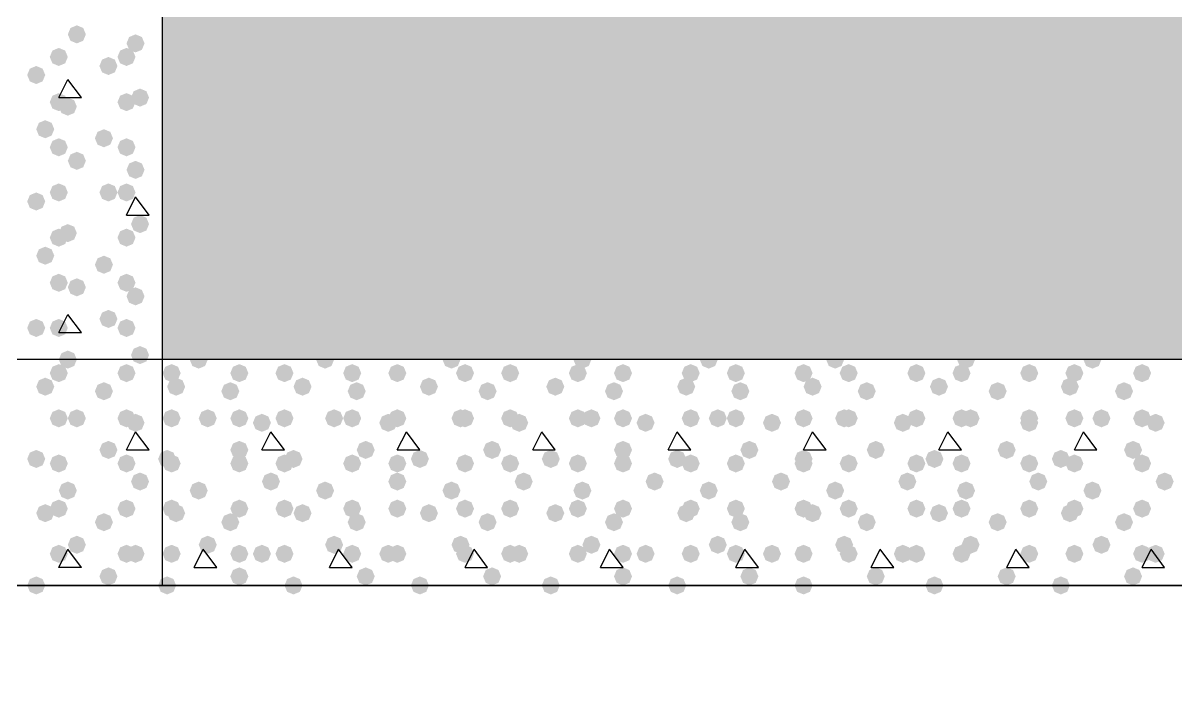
# Model space of a CAD drawing. Header units: millimetres. Extents: x 0 to 420, y 0 to 297.
# Drawn here: x 216.79 to 227.61, y 182.44 to 188.7 of the extents above; entities that cross this region are included whole.
import ezdxf

# ---------------------------------------------------------------- set-up
doc = ezdxf.new("R2010")
doc.units = ezdxf.units.MM
doc.layers.get('0').update_dxf_attribs({"linetype": 'CONTINUOUS'})

msp = doc.modelspace()

# ---------------------------------------------------------------- hatches: boundary and pattern name
at = {"true_color": 0x000008}
h = msp.add_hatch(color=0, dxfattribs=at)
h.paths.add_polyline_path([(379.518333, 204.639333), (218.101333, 204.639333), (379.518333, 185.547)], flags=0)
h.paths.add_polyline_path([(218.101333, 204.639333), (379.518333, 185.547), (218.101333, 185.547)], flags=0)
for points in [[(217.381667, 188.595), (217.356796, 188.535204), (217.297, 188.510333), (217.237204, 188.535204), (217.212333, 188.595), (217.237204, 188.654796), (217.297, 188.679667), (217.356796, 188.654796)], [(217.932, 188.510333), (217.907129, 188.450537), (217.847333, 188.425667), (217.787537, 188.450537), (217.762667, 188.510333), (217.787537, 188.570129), (217.847333, 188.595), (217.907129, 188.570129)], [(217.212333, 188.383333), (217.187462, 188.323537), (217.127667, 188.298667), (217.067871, 188.323537), (217.043, 188.383333), (217.067871, 188.443129), (217.127667, 188.468), (217.187462, 188.443129)], [(217.847333, 188.383333), (217.822462, 188.323537), (217.762667, 188.298667), (217.702871, 188.323537), (217.678, 188.383333), (217.702871, 188.443129), (217.762667, 188.468), (217.822462, 188.443129)], [(217.678, 188.298667), (217.653129, 188.238871), (217.593333, 188.214), (217.533537, 188.238871), (217.508667, 188.298667), (217.533537, 188.358462), (217.593333, 188.383333), (217.653129, 188.358463)], [(217.000667, 188.214), (216.975796, 188.154204), (216.916, 188.129333), (216.856204, 188.154204), (216.831333, 188.214), (216.856204, 188.273796), (216.916, 188.298667), (216.975796, 188.273796)], [(217.212333, 187.96), (217.187462, 187.900204), (217.127667, 187.875333), (217.067871, 187.900204), (217.043, 187.96), (217.067871, 188.019796), (217.127667, 188.044667), (217.187462, 188.019796)], [(217.847333, 187.96), (217.822462, 187.900204), (217.762667, 187.875333), (217.702871, 187.900204), (217.678, 187.96), (217.702871, 188.019796), (217.762667, 188.044667), (217.822462, 188.019796)], [(217.974333, 188.002333), (217.949462, 187.942537), (217.889667, 187.917667), (217.829871, 187.942537), (217.805, 188.002333), (217.829871, 188.062129), (217.889667, 188.087), (217.949462, 188.062129)], [(217.297, 187.917667), (217.272129, 187.857871), (217.212333, 187.833), (217.152537, 187.857871), (217.127667, 187.917667), (217.152537, 187.977462), (217.212333, 188.002333), (217.272129, 187.977463)], [(217.085333, 187.706), (217.060462, 187.646204), (217.000667, 187.621333), (216.940871, 187.646204), (216.916, 187.706), (216.940871, 187.765796), (217.000667, 187.790667), (217.060462, 187.765796)], [(217.212333, 187.536667), (217.187462, 187.476871), (217.127667, 187.452), (217.067871, 187.476871), (217.043, 187.536667), (217.067871, 187.596462), (217.127667, 187.621333), (217.187462, 187.596463)], [(217.635667, 187.621333), (217.610796, 187.561537), (217.551, 187.536667), (217.491204, 187.561537), (217.466333, 187.621333), (217.491204, 187.681129), (217.551, 187.706), (217.610796, 187.681129)], [(217.847333, 187.536667), (217.822462, 187.476871), (217.762667, 187.452), (217.702871, 187.476871), (217.678, 187.536667), (217.702871, 187.596462), (217.762667, 187.621333), (217.822462, 187.596463)], [(217.381667, 187.409667), (217.356796, 187.349871), (217.297, 187.325), (217.237204, 187.349871), (217.212333, 187.409667), (217.237204, 187.469462), (217.297, 187.494333), (217.356796, 187.469463)], [(217.932, 187.325), (217.907129, 187.265204), (217.847333, 187.240333), (217.787537, 187.265204), (217.762667, 187.325), (217.787537, 187.384796), (217.847333, 187.409667), (217.907129, 187.384796)], [(217.212333, 187.113333), (217.187462, 187.053537), (217.127667, 187.028667), (217.067871, 187.053537), (217.043, 187.113333), (217.067871, 187.173129), (217.127667, 187.198), (217.187462, 187.173129)], [(217.678, 187.113333), (217.653129, 187.053537), (217.593333, 187.028667), (217.533537, 187.053537), (217.508667, 187.113333), (217.533537, 187.173129), (217.593333, 187.198), (217.653129, 187.173129)], [(217.847333, 187.113333), (217.822462, 187.053537), (217.762667, 187.028667), (217.702871, 187.053537), (217.678, 187.113333), (217.702871, 187.173129), (217.762667, 187.198), (217.822462, 187.173129)], [(217.000667, 187.028667), (216.975796, 186.968871), (216.916, 186.944), (216.856204, 186.968871), (216.831333, 187.028667), (216.856204, 187.088462), (216.916, 187.113333), (216.975796, 187.088463)], [(217.974333, 186.817), (217.949462, 186.757204), (217.889667, 186.732333), (217.829871, 186.757204), (217.805, 186.817), (217.829871, 186.876796), (217.889667, 186.901667), (217.949462, 186.876796)], [(217.212333, 186.69), (217.187462, 186.630204), (217.127667, 186.605333), (217.067871, 186.630204), (217.043, 186.69), (217.067871, 186.749796), (217.127667, 186.774667), (217.187462, 186.749796)], [(217.297, 186.732333), (217.272129, 186.672537), (217.212333, 186.647667), (217.152537, 186.672537), (217.127667, 186.732333), (217.152537, 186.792129), (217.212333, 186.817), (217.272129, 186.792129)], [(217.847333, 186.69), (217.822462, 186.630204), (217.762667, 186.605333), (217.702871, 186.630204), (217.678, 186.69), (217.702871, 186.749796), (217.762667, 186.774667), (217.822462, 186.749796)], [(217.085333, 186.520667), (217.060462, 186.460871), (217.000667, 186.436), (216.940871, 186.460871), (216.916, 186.520667), (216.940871, 186.580462), (217.000667, 186.605333), (217.060462, 186.580463)], [(217.635667, 186.436), (217.610796, 186.376204), (217.551, 186.351333), (217.491204, 186.376204), (217.466333, 186.436), (217.491204, 186.495796), (217.551, 186.520667), (217.610796, 186.495796)], [(217.212333, 186.266667), (217.187462, 186.206871), (217.127667, 186.182), (217.067871, 186.206871), (217.043, 186.266667), (217.067871, 186.326462), (217.127667, 186.351333), (217.187462, 186.326463)], [(217.381667, 186.224333), (217.356796, 186.164537), (217.297, 186.139667), (217.237204, 186.164537), (217.212333, 186.224333), (217.237204, 186.284129), (217.297, 186.309), (217.356796, 186.284129)], [(217.847333, 186.266667), (217.822462, 186.206871), (217.762667, 186.182), (217.702871, 186.206871), (217.678, 186.266667), (217.702871, 186.326462), (217.762667, 186.351333), (217.822462, 186.326463)], [(217.932, 186.139667), (217.907129, 186.079871), (217.847333, 186.055), (217.787537, 186.079871), (217.762667, 186.139667), (217.787537, 186.199462), (217.847333, 186.224333), (217.907129, 186.199463)], [(217.678, 185.928), (217.653129, 185.868204), (217.593333, 185.843333), (217.533537, 185.868204), (217.508667, 185.928), (217.533537, 185.987796), (217.593333, 186.012667), (217.653129, 185.987796)], [(217.000667, 185.843333), (216.975796, 185.783537), (216.916, 185.758667), (216.856204, 185.783537), (216.831333, 185.843333), (216.856204, 185.903129), (216.916, 185.928), (216.975796, 185.903129)], [(217.212333, 185.843333), (217.187462, 185.783537), (217.127667, 185.758667), (217.067871, 185.783537), (217.043, 185.843333), (217.067871, 185.903129), (217.127667, 185.928), (217.187462, 185.903129)], [(217.847333, 185.843333), (217.822462, 185.783537), (217.762667, 185.758667), (217.702871, 185.783537), (217.678, 185.843333), (217.702871, 185.903129), (217.762667, 185.928), (217.822462, 185.903129)], [(217.974333, 185.589333), (217.949462, 185.529538), (217.889667, 185.504667), (217.829871, 185.529538), (217.805, 185.589333), (217.829871, 185.649129), (217.889667, 185.674), (217.949462, 185.649129)], [(218.524667, 185.547), (218.499796, 185.487204), (218.44, 185.462333), (218.380204, 185.487204), (218.355333, 185.547), (218.380204, 185.606796), (218.44, 185.631667), (218.499796, 185.606796)], [(219.71, 185.547), (219.685129, 185.487204), (219.625333, 185.462333), (219.565538, 185.487204), (219.540667, 185.547), (219.565537, 185.606796), (219.625333, 185.631667), (219.685129, 185.606796)], [(220.895333, 185.547), (220.870462, 185.487204), (220.810667, 185.462333), (220.750871, 185.487204), (220.726, 185.547), (220.750871, 185.606796), (220.810667, 185.631667), (220.870462, 185.606796)], [(222.123, 185.547), (222.098129, 185.487204), (222.038333, 185.462333), (221.978538, 185.487204), (221.953667, 185.547), (221.978537, 185.606796), (222.038333, 185.631667), (222.098129, 185.606796)], [(223.308333, 185.547), (223.283462, 185.487204), (223.223667, 185.462333), (223.163871, 185.487204), (223.139, 185.547), (223.163871, 185.606796), (223.223667, 185.631667), (223.283462, 185.606796)], [(224.493667, 185.547), (224.468796, 185.487204), (224.409, 185.462333), (224.349204, 185.487204), (224.324333, 185.547), (224.349204, 185.606796), (224.409, 185.631667), (224.468796, 185.606796)], [(225.721333, 185.547), (225.696463, 185.487204), (225.636667, 185.462333), (225.576871, 185.487204), (225.552, 185.547), (225.576871, 185.606796), (225.636667, 185.631667), (225.696462, 185.606796)], [(226.906667, 185.547), (226.881796, 185.487204), (226.822, 185.462333), (226.762204, 185.487204), (226.737333, 185.547), (226.762204, 185.606796), (226.822, 185.631667), (226.881796, 185.606796)], [(218.270667, 185.42), (218.245796, 185.360204), (218.186, 185.335333), (218.126204, 185.360204), (218.101333, 185.42), (218.126204, 185.479796), (218.186, 185.504667), (218.245796, 185.479796)], [(218.905667, 185.42), (218.880796, 185.360204), (218.821, 185.335333), (218.761204, 185.360204), (218.736333, 185.42), (218.761204, 185.479796), (218.821, 185.504667), (218.880796, 185.479796)], [(219.329, 185.42), (219.304129, 185.360204), (219.244333, 185.335333), (219.184538, 185.360204), (219.159667, 185.42), (219.184537, 185.479796), (219.244333, 185.504667), (219.304129, 185.479796)], [(219.964, 185.42), (219.939129, 185.360204), (219.879333, 185.335333), (219.819538, 185.360204), (219.794667, 185.42), (219.819537, 185.479796), (219.879333, 185.504667), (219.939129, 185.479796)], [(220.387333, 185.42), (220.362462, 185.360204), (220.302667, 185.335333), (220.242871, 185.360204), (220.218, 185.42), (220.242871, 185.479796), (220.302667, 185.504667), (220.362462, 185.479796)], [(221.022333, 185.42), (220.997462, 185.360204), (220.937667, 185.335333), (220.877871, 185.360204), (220.853, 185.42), (220.877871, 185.479796), (220.937667, 185.504667), (220.997462, 185.479796)], [(221.445667, 185.42), (221.420796, 185.360204), (221.361, 185.335333), (221.301204, 185.360204), (221.276333, 185.42), (221.301204, 185.479796), (221.361, 185.504667), (221.420796, 185.479796)], [(222.080667, 185.42), (222.055796, 185.360204), (221.996, 185.335333), (221.936204, 185.360204), (221.911333, 185.42), (221.936204, 185.479796), (221.996, 185.504667), (222.055796, 185.479796)], [(222.504, 185.42), (222.479129, 185.360204), (222.419333, 185.335333), (222.359537, 185.360204), (222.334667, 185.42), (222.359537, 185.479796), (222.419333, 185.504667), (222.479129, 185.479796)], [(223.139, 185.42), (223.114129, 185.360204), (223.054333, 185.335333), (222.994538, 185.360204), (222.969667, 185.42), (222.994537, 185.479796), (223.054333, 185.504667), (223.114129, 185.479796)], [(223.562333, 185.42), (223.537463, 185.360204), (223.477667, 185.335333), (223.417871, 185.360204), (223.393, 185.42), (223.417871, 185.479796), (223.477667, 185.504667), (223.537462, 185.479796)], [(224.197333, 185.42), (224.172462, 185.360204), (224.112667, 185.335333), (224.052871, 185.360204), (224.028, 185.42), (224.052871, 185.479796), (224.112667, 185.504667), (224.172462, 185.479796)], [(224.620667, 185.42), (224.595796, 185.360204), (224.536, 185.335333), (224.476204, 185.360204), (224.451333, 185.42), (224.476204, 185.479796), (224.536, 185.504667), (224.595796, 185.479796)], [(225.255667, 185.42), (225.230796, 185.360204), (225.171, 185.335333), (225.111204, 185.360204), (225.086333, 185.42), (225.111204, 185.479796), (225.171, 185.504667), (225.230796, 185.479796)], [(225.679, 185.42), (225.654129, 185.360204), (225.594333, 185.335333), (225.534538, 185.360204), (225.509667, 185.42), (225.534537, 185.479796), (225.594333, 185.504667), (225.654129, 185.479796)], [(226.314, 185.42), (226.289129, 185.360204), (226.229333, 185.335333), (226.169537, 185.360204), (226.144667, 185.42), (226.169537, 185.479796), (226.229333, 185.504667), (226.289129, 185.479796)], [(226.737333, 185.42), (226.712462, 185.360204), (226.652667, 185.335333), (226.592871, 185.360204), (226.568, 185.42), (226.592871, 185.479796), (226.652667, 185.504667), (226.712462, 185.479796)], [(227.372333, 185.42), (227.347462, 185.360204), (227.287667, 185.335333), (227.227871, 185.360204), (227.203, 185.42), (227.227871, 185.479796), (227.287667, 185.504667), (227.347462, 185.479796)], [(218.313, 185.293), (218.288129, 185.233204), (218.228333, 185.208333), (218.168538, 185.233204), (218.143667, 185.293), (218.168537, 185.352796), (218.228333, 185.377667), (218.288129, 185.352796)], [(218.821, 185.250667), (218.796129, 185.190871), (218.736333, 185.166), (218.676538, 185.190871), (218.651667, 185.250667), (218.676537, 185.310462), (218.736333, 185.335333), (218.796129, 185.310463)], [(219.498333, 185.293), (219.473462, 185.233204), (219.413667, 185.208333), (219.353871, 185.233204), (219.329, 185.293), (219.353871, 185.352796), (219.413667, 185.377667), (219.473462, 185.352796)], [(220.006333, 185.250667), (219.981462, 185.190871), (219.921667, 185.166), (219.861871, 185.190871), (219.837, 185.250667), (219.861871, 185.310462), (219.921667, 185.335333), (219.981462, 185.310463)], [(220.683667, 185.293), (220.658796, 185.233204), (220.599, 185.208333), (220.539204, 185.233204), (220.514333, 185.293), (220.539204, 185.352796), (220.599, 185.377667), (220.658796, 185.352796)], [(221.234, 185.250667), (221.209129, 185.190871), (221.149333, 185.166), (221.089538, 185.190871), (221.064667, 185.250667), (221.089537, 185.310462), (221.149333, 185.335333), (221.209129, 185.310463)], [(221.869, 185.293), (221.844129, 185.233204), (221.784333, 185.208333), (221.724538, 185.233204), (221.699667, 185.293), (221.724537, 185.352796), (221.784333, 185.377667), (221.844129, 185.352796)], [(222.419333, 185.250667), (222.394463, 185.190871), (222.334667, 185.166), (222.274871, 185.190871), (222.25, 185.250667), (222.274871, 185.310462), (222.334667, 185.335333), (222.394462, 185.310463)], [(223.096667, 185.293), (223.071796, 185.233204), (223.012, 185.208333), (222.952204, 185.233204), (222.927333, 185.293), (222.952204, 185.352796), (223.012, 185.377667), (223.071796, 185.352796)], [(223.604667, 185.250667), (223.579796, 185.190871), (223.52, 185.166), (223.460204, 185.190871), (223.435333, 185.250667), (223.460204, 185.310462), (223.52, 185.335333), (223.579796, 185.310463)], [(224.282, 185.293), (224.257129, 185.233204), (224.197333, 185.208333), (224.137538, 185.233204), (224.112667, 185.293), (224.137537, 185.352796), (224.197333, 185.377667), (224.257129, 185.352796)], [(224.79, 185.250667), (224.765129, 185.190871), (224.705333, 185.166), (224.645538, 185.190871), (224.620667, 185.250667), (224.645537, 185.310462), (224.705333, 185.335333), (224.765129, 185.310463)], [(225.467333, 185.293), (225.442462, 185.233204), (225.382667, 185.208333), (225.322871, 185.233204), (225.298, 185.293), (225.322871, 185.352796), (225.382667, 185.377667), (225.442462, 185.352796)], [(226.017667, 185.250667), (225.992796, 185.190871), (225.933, 185.166), (225.873204, 185.190871), (225.848333, 185.250667), (225.873204, 185.310462), (225.933, 185.335333), (225.992796, 185.310463)], [(226.695, 185.293), (226.670129, 185.233204), (226.610333, 185.208333), (226.550538, 185.233204), (226.525667, 185.293), (226.550537, 185.352796), (226.610333, 185.377667), (226.670129, 185.352796)], [(227.203, 185.250667), (227.178129, 185.190871), (227.118333, 185.166), (227.058538, 185.190871), (227.033667, 185.250667), (227.058537, 185.310462), (227.118333, 185.335333), (227.178129, 185.310463)], [(218.270667, 184.996667), (218.245796, 184.936871), (218.186, 184.912), (218.126204, 184.936871), (218.101333, 184.996667), (218.126204, 185.056462), (218.186, 185.081333), (218.245796, 185.056463)], [(218.609333, 184.996667), (218.584463, 184.936871), (218.524667, 184.912), (218.464871, 184.936871), (218.44, 184.996667), (218.464871, 185.056462), (218.524667, 185.081333), (218.584462, 185.056463)], [(218.905667, 184.996667), (218.880796, 184.936871), (218.821, 184.912), (218.761204, 184.936871), (218.736333, 184.996667), (218.761204, 185.056462), (218.821, 185.081333), (218.880796, 185.056463)], [(219.117333, 184.954333), (219.092462, 184.894537), (219.032667, 184.869667), (218.972871, 184.894537), (218.948, 184.954333), (218.972871, 185.014129), (219.032667, 185.039), (219.092462, 185.014129)], [(219.329, 184.996667), (219.304129, 184.936871), (219.244333, 184.912), (219.184538, 184.936871), (219.159667, 184.996667), (219.184537, 185.056462), (219.244333, 185.081333), (219.304129, 185.056463)], [(219.794667, 184.996667), (219.769796, 184.936871), (219.71, 184.912), (219.650204, 184.936871), (219.625333, 184.996667), (219.650204, 185.056462), (219.71, 185.081333), (219.769796, 185.056463)], [(219.964, 184.996667), (219.939129, 184.936871), (219.879333, 184.912), (219.819538, 184.936871), (219.794667, 184.996667), (219.819537, 185.056462), (219.879333, 185.081333), (219.939129, 185.056463)], [(220.302667, 184.954333), (220.277796, 184.894537), (220.218, 184.869667), (220.158204, 184.894537), (220.133333, 184.954333), (220.158204, 185.014129), (220.218, 185.039), (220.277796, 185.014129)], [(220.387333, 184.996667), (220.362462, 184.936871), (220.302667, 184.912), (220.242871, 184.936871), (220.218, 184.996667), (220.242871, 185.056462), (220.302667, 185.081333), (220.362462, 185.056463)], [(220.98, 184.996667), (220.955129, 184.936871), (220.895333, 184.912), (220.835538, 184.936871), (220.810667, 184.996667), (220.835537, 185.056462), (220.895333, 185.081333), (220.955129, 185.056463)], [(221.022333, 184.996667), (220.997462, 184.936871), (220.937667, 184.912), (220.877871, 184.936871), (220.853, 184.996667), (220.877871, 185.056462), (220.937667, 185.081333), (220.997462, 185.056463)], [(221.445667, 184.996667), (221.420796, 184.936871), (221.361, 184.912), (221.301204, 184.936871), (221.276333, 184.996667), (221.301204, 185.056462), (221.361, 185.081333), (221.420796, 185.056463)], [(221.530333, 184.954333), (221.505462, 184.894537), (221.445667, 184.869667), (221.385871, 184.894537), (221.361, 184.954333), (221.385871, 185.014129), (221.445667, 185.039), (221.505462, 185.014129)], [(222.080667, 184.996667), (222.055796, 184.936871), (221.996, 184.912), (221.936204, 184.936871), (221.911333, 184.996667), (221.936204, 185.056462), (221.996, 185.081333), (222.055796, 185.056463)], [(222.207667, 184.996667), (222.182796, 184.936871), (222.123, 184.912), (222.063204, 184.936871), (222.038333, 184.996667), (222.063204, 185.056462), (222.123, 185.081333), (222.182796, 185.056463)], [(222.504, 184.996667), (222.479129, 184.936871), (222.419333, 184.912), (222.359537, 184.936871), (222.334667, 184.996667), (222.359537, 185.056462), (222.419333, 185.081333), (222.479129, 185.056463)], [(222.715667, 184.954333), (222.690796, 184.894537), (222.631, 184.869667), (222.571204, 184.894537), (222.546333, 184.954333), (222.571204, 185.014129), (222.631, 185.039), (222.690796, 185.014129)], [(223.139, 184.996667), (223.114129, 184.936871), (223.054333, 184.912), (222.994538, 184.936871), (222.969667, 184.996667), (222.994537, 185.056462), (223.054333, 185.081333), (223.114129, 185.056463)], [(223.393, 184.996667), (223.368129, 184.936871), (223.308333, 184.912), (223.248538, 184.936871), (223.223667, 184.996667), (223.248537, 185.056462), (223.308333, 185.081333), (223.368129, 185.056463)], [(223.562333, 184.996667), (223.537463, 184.936871), (223.477667, 184.912), (223.417871, 184.936871), (223.393, 184.996667), (223.417871, 185.056462), (223.477667, 185.081333), (223.537462, 185.056463)], [(223.901, 184.954333), (223.876129, 184.894537), (223.816333, 184.869667), (223.756538, 184.894537), (223.731667, 184.954333), (223.756537, 185.014129), (223.816333, 185.039), (223.876129, 185.014129)], [(224.197333, 184.996667), (224.172462, 184.936871), (224.112667, 184.912), (224.052871, 184.936871), (224.028, 184.996667), (224.052871, 185.056462), (224.112667, 185.081333), (224.172462, 185.056463)], [(224.578333, 184.996667), (224.553462, 184.936871), (224.493667, 184.912), (224.433871, 184.936871), (224.409, 184.996667), (224.433871, 185.056462), (224.493667, 185.081333), (224.553462, 185.056463)], [(224.620667, 184.996667), (224.595796, 184.936871), (224.536, 184.912), (224.476204, 184.936871), (224.451333, 184.996667), (224.476204, 185.056462), (224.536, 185.081333), (224.595796, 185.056463)], [(225.128667, 184.954333), (225.103796, 184.894537), (225.044, 184.869667), (224.984204, 184.894537), (224.959333, 184.954333), (224.984204, 185.014129), (225.044, 185.039), (225.103796, 185.014129)], [(225.255667, 184.996667), (225.230796, 184.936871), (225.171, 184.912), (225.111204, 184.936871), (225.086333, 184.996667), (225.111204, 185.056462), (225.171, 185.081333), (225.230796, 185.056463)], [(225.679, 184.996667), (225.654129, 184.936871), (225.594333, 184.912), (225.534538, 184.936871), (225.509667, 184.996667), (225.534537, 185.056462), (225.594333, 185.081333), (225.654129, 185.056463)], [(225.763667, 184.996667), (225.738796, 184.936871), (225.679, 184.912), (225.619204, 184.936871), (225.594333, 184.996667), (225.619204, 185.056462), (225.679, 185.081333), (225.738796, 185.056463)], [(226.314, 184.996667), (226.289129, 184.936871), (226.229333, 184.912), (226.169537, 184.936871), (226.144667, 184.996667), (226.169537, 185.056462), (226.229333, 185.081333), (226.289129, 185.056463)], [(226.314, 184.954333), (226.289129, 184.894537), (226.229333, 184.869667), (226.169537, 184.894537), (226.144667, 184.954333), (226.169537, 185.014129), (226.229333, 185.039), (226.289129, 185.014129)], [(226.737333, 184.996667), (226.712462, 184.936871), (226.652667, 184.912), (226.592871, 184.936871), (226.568, 184.996667), (226.592871, 185.056462), (226.652667, 185.081333), (226.712462, 185.056463)], [(226.991333, 184.996667), (226.966462, 184.936871), (226.906667, 184.912), (226.846871, 184.936871), (226.822, 184.996667), (226.846871, 185.056462), (226.906667, 185.081333), (226.966462, 185.056463)], [(227.372333, 184.996667), (227.347462, 184.936871), (227.287667, 184.912), (227.227871, 184.936871), (227.203, 184.996667), (227.227871, 185.056462), (227.287667, 185.081333), (227.347462, 185.056463)], [(227.499333, 184.954333), (227.474463, 184.894537), (227.414667, 184.869667), (227.354871, 184.894537), (227.33, 184.954333), (227.354871, 185.014129), (227.414667, 185.039), (227.474462, 185.014129)], [(218.228333, 184.615667), (218.203463, 184.555871), (218.143667, 184.531), (218.083871, 184.555871), (218.059, 184.615667), (218.083871, 184.675462), (218.143667, 184.700333), (218.203462, 184.675463)], [(218.905667, 184.700333), (218.880796, 184.640537), (218.821, 184.615667), (218.761204, 184.640537), (218.736333, 184.700333), (218.761204, 184.760129), (218.821, 184.785), (218.880796, 184.760129)], [(219.413667, 184.615667), (219.388796, 184.555871), (219.329, 184.531), (219.269204, 184.555871), (219.244333, 184.615667), (219.269204, 184.675462), (219.329, 184.700333), (219.388796, 184.675463)], [(220.091, 184.700333), (220.066129, 184.640537), (220.006333, 184.615667), (219.946538, 184.640537), (219.921667, 184.700333), (219.946537, 184.760129), (220.006333, 184.785), (220.066129, 184.760129)], [(220.599, 184.615667), (220.574129, 184.555871), (220.514333, 184.531), (220.454538, 184.555871), (220.429667, 184.615667), (220.454537, 184.675462), (220.514333, 184.700333), (220.574129, 184.675463)], [(221.276333, 184.700333), (221.251462, 184.640537), (221.191667, 184.615667), (221.131871, 184.640537), (221.107, 184.700333), (221.131871, 184.760129), (221.191667, 184.785), (221.251462, 184.760129)], [(221.826667, 184.615667), (221.801796, 184.555871), (221.742, 184.531), (221.682204, 184.555871), (221.657333, 184.615667), (221.682204, 184.675462), (221.742, 184.700333), (221.801796, 184.675463)], [(222.504, 184.700333), (222.479129, 184.640537), (222.419333, 184.615667), (222.359537, 184.640537), (222.334667, 184.700333), (222.359537, 184.760129), (222.419333, 184.785), (222.479129, 184.760129)], [(223.012, 184.615667), (222.987129, 184.555871), (222.927333, 184.531), (222.867538, 184.555871), (222.842667, 184.615667), (222.867537, 184.675462), (222.927333, 184.700333), (222.987129, 184.675463)], [(223.689333, 184.700333), (223.664463, 184.640537), (223.604667, 184.615667), (223.544871, 184.640537), (223.52, 184.700333), (223.544871, 184.760129), (223.604667, 184.785), (223.664462, 184.760129)], [(224.197333, 184.615667), (224.172462, 184.555871), (224.112667, 184.531), (224.052871, 184.555871), (224.028, 184.615667), (224.052871, 184.675462), (224.112667, 184.700333), (224.172462, 184.675463)], [(224.874667, 184.700333), (224.849796, 184.640537), (224.79, 184.615667), (224.730204, 184.640537), (224.705333, 184.700333), (224.730204, 184.760129), (224.79, 184.785), (224.849796, 184.760129)], [(225.425, 184.615667), (225.400129, 184.555871), (225.340333, 184.531), (225.280538, 184.555871), (225.255667, 184.615667), (225.280537, 184.675462), (225.340333, 184.700333), (225.400129, 184.675463)], [(226.102333, 184.700333), (226.077462, 184.640537), (226.017667, 184.615667), (225.957871, 184.640537), (225.933, 184.700333), (225.957871, 184.760129), (226.017667, 184.785), (226.077462, 184.760129)], [(226.610333, 184.615667), (226.585462, 184.555871), (226.525667, 184.531), (226.465871, 184.555871), (226.441, 184.615667), (226.465871, 184.675462), (226.525667, 184.700333), (226.585462, 184.675463)], [(227.287667, 184.700333), (227.262796, 184.640537), (227.203, 184.615667), (227.143204, 184.640537), (227.118333, 184.700333), (227.143204, 184.760129), (227.203, 184.785), (227.262796, 184.760129)], [(218.270667, 184.573333), (218.245796, 184.513537), (218.186, 184.488667), (218.126204, 184.513537), (218.101333, 184.573333), (218.126204, 184.633129), (218.186, 184.658), (218.245796, 184.633129)], [(218.905667, 184.573333), (218.880796, 184.513537), (218.821, 184.488667), (218.761204, 184.513537), (218.736333, 184.573333), (218.761204, 184.633129), (218.821, 184.658), (218.880796, 184.633129)], [(219.329, 184.573333), (219.304129, 184.513537), (219.244333, 184.488667), (219.184538, 184.513537), (219.159667, 184.573333), (219.184537, 184.633129), (219.244333, 184.658), (219.304129, 184.633129)], [(219.964, 184.573333), (219.939129, 184.513537), (219.879333, 184.488667), (219.819538, 184.513537), (219.794667, 184.573333), (219.819537, 184.633129), (219.879333, 184.658), (219.939129, 184.633129)], [(220.387333, 184.573333), (220.362462, 184.513537), (220.302667, 184.488667), (220.242871, 184.513537), (220.218, 184.573333), (220.242871, 184.633129), (220.302667, 184.658), (220.362462, 184.633129)], [(221.022333, 184.573333), (220.997462, 184.513537), (220.937667, 184.488667), (220.877871, 184.513537), (220.853, 184.573333), (220.877871, 184.633129), (220.937667, 184.658), (220.997462, 184.633129)], [(221.445667, 184.573333), (221.420796, 184.513537), (221.361, 184.488667), (221.301204, 184.513537), (221.276333, 184.573333), (221.301204, 184.633129), (221.361, 184.658), (221.420796, 184.633129)], [(222.080667, 184.573333), (222.055796, 184.513537), (221.996, 184.488667), (221.936204, 184.513537), (221.911333, 184.573333), (221.936204, 184.633129), (221.996, 184.658), (222.055796, 184.633129)], [(222.504, 184.573333), (222.479129, 184.513537), (222.419333, 184.488667), (222.359537, 184.513537), (222.334667, 184.573333), (222.359537, 184.633129), (222.419333, 184.658), (222.479129, 184.633129)], [(223.139, 184.573333), (223.114129, 184.513537), (223.054333, 184.488667), (222.994538, 184.513537), (222.969667, 184.573333), (222.994537, 184.633129), (223.054333, 184.658), (223.114129, 184.633129)], [(223.562333, 184.573333), (223.537463, 184.513537), (223.477667, 184.488667), (223.417871, 184.513537), (223.393, 184.573333), (223.417871, 184.633129), (223.477667, 184.658), (223.537462, 184.633129)], [(224.197333, 184.573333), (224.172462, 184.513537), (224.112667, 184.488667), (224.052871, 184.513537), (224.028, 184.573333), (224.052871, 184.633129), (224.112667, 184.658), (224.172462, 184.633129)], [(224.620667, 184.573333), (224.595796, 184.513537), (224.536, 184.488667), (224.476204, 184.513537), (224.451333, 184.573333), (224.476204, 184.633129), (224.536, 184.658), (224.595796, 184.633129)], [(225.255667, 184.573333), (225.230796, 184.513537), (225.171, 184.488667), (225.111204, 184.513537), (225.086333, 184.573333), (225.111204, 184.633129), (225.171, 184.658), (225.230796, 184.633129)], [(225.679, 184.573333), (225.654129, 184.513537), (225.594333, 184.488667), (225.534538, 184.513537), (225.509667, 184.573333), (225.534537, 184.633129), (225.594333, 184.658), (225.654129, 184.633129)], [(226.314, 184.573333), (226.289129, 184.513537), (226.229333, 184.488667), (226.169537, 184.513537), (226.144667, 184.573333), (226.169537, 184.633129), (226.229333, 184.658), (226.289129, 184.633129)], [(226.737333, 184.573333), (226.712462, 184.513537), (226.652667, 184.488667), (226.592871, 184.513537), (226.568, 184.573333), (226.592871, 184.633129), (226.652667, 184.658), (226.712462, 184.633129)], [(227.372333, 184.573333), (227.347462, 184.513537), (227.287667, 184.488667), (227.227871, 184.513537), (227.203, 184.573333), (227.227871, 184.633129), (227.287667, 184.658), (227.347462, 184.633129)], [(219.202, 184.404), (219.177129, 184.344204), (219.117333, 184.319333), (219.057538, 184.344204), (219.032667, 184.404), (219.057537, 184.463796), (219.117333, 184.488667), (219.177129, 184.463796)], [(220.387333, 184.404), (220.362462, 184.344204), (220.302667, 184.319333), (220.242871, 184.344204), (220.218, 184.404), (220.242871, 184.463796), (220.302667, 184.488667), (220.362462, 184.463796)], [(221.572667, 184.404), (221.547796, 184.344204), (221.488, 184.319333), (221.428204, 184.344204), (221.403333, 184.404), (221.428204, 184.463796), (221.488, 184.488667), (221.547796, 184.463796)], [(222.800333, 184.404), (222.775462, 184.344204), (222.715667, 184.319333), (222.655871, 184.344204), (222.631, 184.404), (222.655871, 184.463796), (222.715667, 184.488667), (222.775462, 184.463796)], [(223.985667, 184.404), (223.960796, 184.344204), (223.901, 184.319333), (223.841204, 184.344204), (223.816333, 184.404), (223.841204, 184.463796), (223.901, 184.488667), (223.960796, 184.463796)], [(225.171, 184.404), (225.146129, 184.344204), (225.086333, 184.319333), (225.026538, 184.344204), (225.001667, 184.404), (225.026537, 184.463796), (225.086333, 184.488667), (225.146129, 184.463796)], [(226.398667, 184.404), (226.373796, 184.344204), (226.314, 184.319333), (226.254204, 184.344204), (226.229333, 184.404), (226.254204, 184.463796), (226.314, 184.488667), (226.373796, 184.463796)], [(227.584, 184.404), (227.559129, 184.344204), (227.499333, 184.319333), (227.439538, 184.344204), (227.414667, 184.404), (227.439537, 184.463796), (227.499333, 184.488667), (227.559129, 184.463796)], [(218.524667, 184.319333), (218.499796, 184.259537), (218.44, 184.234667), (218.380204, 184.259537), (218.355333, 184.319333), (218.380204, 184.379129), (218.44, 184.404), (218.499796, 184.379129)], [(219.71, 184.319333), (219.685129, 184.259537), (219.625333, 184.234667), (219.565538, 184.259537), (219.540667, 184.319333), (219.565537, 184.379129), (219.625333, 184.404), (219.685129, 184.379129)], [(220.895333, 184.319333), (220.870462, 184.259537), (220.810667, 184.234667), (220.750871, 184.259537), (220.726, 184.319333), (220.750871, 184.379129), (220.810667, 184.404), (220.870462, 184.379129)], [(222.123, 184.319333), (222.098129, 184.259537), (222.038333, 184.234667), (221.978538, 184.259537), (221.953667, 184.319333), (221.978537, 184.379129), (222.038333, 184.404), (222.098129, 184.379129)], [(223.308333, 184.319333), (223.283462, 184.259537), (223.223667, 184.234667), (223.163871, 184.259537), (223.139, 184.319333), (223.163871, 184.379129), (223.223667, 184.404), (223.283462, 184.379129)], [(224.493667, 184.319333), (224.468796, 184.259537), (224.409, 184.234667), (224.349204, 184.259537), (224.324333, 184.319333), (224.349204, 184.379129), (224.409, 184.404), (224.468796, 184.379129)], [(225.721333, 184.319333), (225.696463, 184.259537), (225.636667, 184.234667), (225.576871, 184.259537), (225.552, 184.319333), (225.576871, 184.379129), (225.636667, 184.404), (225.696462, 184.379129)], [(226.906667, 184.319333), (226.881796, 184.259537), (226.822, 184.234667), (226.762204, 184.259537), (226.737333, 184.319333), (226.762204, 184.379129), (226.822, 184.404), (226.881796, 184.379129)], [(218.270667, 184.15), (218.245796, 184.090204), (218.186, 184.065333), (218.126204, 184.090204), (218.101333, 184.15), (218.126204, 184.209796), (218.186, 184.234667), (218.245796, 184.209796)], [(218.313, 184.107667), (218.288129, 184.047871), (218.228333, 184.023), (218.168538, 184.047871), (218.143667, 184.107667), (218.168537, 184.167462), (218.228333, 184.192333), (218.288129, 184.167463)], [(218.905667, 184.15), (218.880796, 184.090204), (218.821, 184.065333), (218.761204, 184.090204), (218.736333, 184.15), (218.761204, 184.209796), (218.821, 184.234667), (218.880796, 184.209796)], [(219.329, 184.15), (219.304129, 184.090204), (219.244333, 184.065333), (219.184538, 184.090204), (219.159667, 184.15), (219.184537, 184.209796), (219.244333, 184.234667), (219.304129, 184.209796)], [(219.498333, 184.107667), (219.473462, 184.047871), (219.413667, 184.023), (219.353871, 184.047871), (219.329, 184.107667), (219.353871, 184.167462), (219.413667, 184.192333), (219.473462, 184.167463)], [(219.964, 184.15), (219.939129, 184.090204), (219.879333, 184.065333), (219.819538, 184.090204), (219.794667, 184.15), (219.819537, 184.209796), (219.879333, 184.234667), (219.939129, 184.209796)], [(220.387333, 184.15), (220.362462, 184.090204), (220.302667, 184.065333), (220.242871, 184.090204), (220.218, 184.15), (220.242871, 184.209796), (220.302667, 184.234667), (220.362462, 184.209796)], [(220.683667, 184.107667), (220.658796, 184.047871), (220.599, 184.023), (220.539204, 184.047871), (220.514333, 184.107667), (220.539204, 184.167462), (220.599, 184.192333), (220.658796, 184.167463)], [(221.022333, 184.15), (220.997462, 184.090204), (220.937667, 184.065333), (220.877871, 184.090204), (220.853, 184.15), (220.877871, 184.209796), (220.937667, 184.234667), (220.997462, 184.209796)], [(221.445667, 184.15), (221.420796, 184.090204), (221.361, 184.065333), (221.301204, 184.090204), (221.276333, 184.15), (221.301204, 184.209796), (221.361, 184.234667), (221.420796, 184.209796)], [(221.869, 184.107667), (221.844129, 184.047871), (221.784333, 184.023), (221.724538, 184.047871), (221.699667, 184.107667), (221.724537, 184.167462), (221.784333, 184.192333), (221.844129, 184.167463)], [(222.080667, 184.15), (222.055796, 184.090204), (221.996, 184.065333), (221.936204, 184.090204), (221.911333, 184.15), (221.936204, 184.209796), (221.996, 184.234667), (222.055796, 184.209796)], [(222.504, 184.15), (222.479129, 184.090204), (222.419333, 184.065333), (222.359537, 184.090204), (222.334667, 184.15), (222.359537, 184.209796), (222.419333, 184.234667), (222.479129, 184.209796)], [(223.096667, 184.107667), (223.071796, 184.047871), (223.012, 184.023), (222.952204, 184.047871), (222.927333, 184.107667), (222.952204, 184.167462), (223.012, 184.192333), (223.071796, 184.167463)], [(223.139, 184.15), (223.114129, 184.090204), (223.054333, 184.065333), (222.994538, 184.090204), (222.969667, 184.15), (222.994537, 184.209796), (223.054333, 184.234667), (223.114129, 184.209796)], [(223.562333, 184.15), (223.537463, 184.090204), (223.477667, 184.065333), (223.417871, 184.090204), (223.393, 184.15), (223.417871, 184.209796), (223.477667, 184.234667), (223.537462, 184.209796)], [(224.197333, 184.15), (224.172462, 184.090204), (224.112667, 184.065333), (224.052871, 184.090204), (224.028, 184.15), (224.052871, 184.209796), (224.112667, 184.234667), (224.172462, 184.209796)], [(224.282, 184.107667), (224.257129, 184.047871), (224.197333, 184.023), (224.137538, 184.047871), (224.112667, 184.107667), (224.137537, 184.167462), (224.197333, 184.192333), (224.257129, 184.167463)], [(224.620667, 184.15), (224.595796, 184.090204), (224.536, 184.065333), (224.476204, 184.090204), (224.451333, 184.15), (224.476204, 184.209796), (224.536, 184.234667), (224.595796, 184.209796)], [(225.255667, 184.15), (225.230796, 184.090204), (225.171, 184.065333), (225.111204, 184.090204), (225.086333, 184.15), (225.111204, 184.209796), (225.171, 184.234667), (225.230796, 184.209796)], [(225.467333, 184.107667), (225.442462, 184.047871), (225.382667, 184.023), (225.322871, 184.047871), (225.298, 184.107667), (225.322871, 184.167462), (225.382667, 184.192333), (225.442462, 184.167463)], [(225.679, 184.15), (225.654129, 184.090204), (225.594333, 184.065333), (225.534538, 184.090204), (225.509667, 184.15), (225.534537, 184.209796), (225.594333, 184.234667), (225.654129, 184.209796)], [(226.314, 184.15), (226.289129, 184.090204), (226.229333, 184.065333), (226.169537, 184.090204), (226.144667, 184.15), (226.169537, 184.209796), (226.229333, 184.234667), (226.289129, 184.209796)], [(226.695, 184.107667), (226.670129, 184.047871), (226.610333, 184.023), (226.550538, 184.047871), (226.525667, 184.107667), (226.550537, 184.167462), (226.610333, 184.192333), (226.670129, 184.167463)], [(226.737333, 184.15), (226.712462, 184.090204), (226.652667, 184.065333), (226.592871, 184.090204), (226.568, 184.15), (226.592871, 184.209796), (226.652667, 184.234667), (226.712462, 184.209796)], [(227.372333, 184.15), (227.347462, 184.090204), (227.287667, 184.065333), (227.227871, 184.090204), (227.203, 184.15), (227.227871, 184.209796), (227.287667, 184.234667), (227.347462, 184.209796)], [(218.821, 184.023), (218.796129, 183.963204), (218.736333, 183.938333), (218.676538, 183.963204), (218.651667, 184.023), (218.676537, 184.082796), (218.736333, 184.107667), (218.796129, 184.082796)], [(220.006333, 184.023), (219.981462, 183.963204), (219.921667, 183.938333), (219.861871, 183.963204), (219.837, 184.023), (219.861871, 184.082796), (219.921667, 184.107667), (219.981462, 184.082796)], [(221.234, 184.023), (221.209129, 183.963204), (221.149333, 183.938333), (221.089538, 183.963204), (221.064667, 184.023), (221.089537, 184.082796), (221.149333, 184.107667), (221.209129, 184.082796)], [(222.419333, 184.023), (222.394463, 183.963204), (222.334667, 183.938333), (222.274871, 183.963204), (222.25, 184.023), (222.274871, 184.082796), (222.334667, 184.107667), (222.394462, 184.082796)], [(223.604667, 184.023), (223.579796, 183.963204), (223.52, 183.938333), (223.460204, 183.963204), (223.435333, 184.023), (223.460204, 184.082796), (223.52, 184.107667), (223.579796, 184.082796)], [(224.79, 184.023), (224.765129, 183.963204), (224.705333, 183.938333), (224.645538, 183.963204), (224.620667, 184.023), (224.645537, 184.082796), (224.705333, 184.107667), (224.765129, 184.082796)], [(226.017667, 184.023), (225.992796, 183.963204), (225.933, 183.938333), (225.873204, 183.963204), (225.848333, 184.023), (225.873204, 184.082796), (225.933, 184.107667), (225.992796, 184.082796)], [(227.203, 184.023), (227.178129, 183.963204), (227.118333, 183.938333), (227.058538, 183.963204), (227.033667, 184.023), (227.058537, 184.082796), (227.118333, 184.107667), (227.178129, 184.082796)], [(218.609333, 183.811333), (218.584463, 183.751537), (218.524667, 183.726667), (218.464871, 183.751537), (218.44, 183.811333), (218.464871, 183.871129), (218.524667, 183.896), (218.584462, 183.871129)], [(219.794667, 183.811333), (219.769796, 183.751537), (219.71, 183.726667), (219.650204, 183.751537), (219.625333, 183.811333), (219.650204, 183.871129), (219.71, 183.896), (219.769796, 183.871129)], [(220.98, 183.811333), (220.955129, 183.751537), (220.895333, 183.726667), (220.835538, 183.751537), (220.810667, 183.811333), (220.835537, 183.871129), (220.895333, 183.896), (220.955129, 183.871129)], [(222.207667, 183.811333), (222.182796, 183.751537), (222.123, 183.726667), (222.063204, 183.751537), (222.038333, 183.811333), (222.063204, 183.871129), (222.123, 183.896), (222.182796, 183.871129)], [(223.393, 183.811333), (223.368129, 183.751537), (223.308333, 183.726667), (223.248538, 183.751537), (223.223667, 183.811333), (223.248537, 183.871129), (223.308333, 183.896), (223.368129, 183.871129)], [(224.578333, 183.811333), (224.553462, 183.751537), (224.493667, 183.726667), (224.433871, 183.751537), (224.409, 183.811333), (224.433871, 183.871129), (224.493667, 183.896), (224.553462, 183.871129)], [(225.763667, 183.811333), (225.738796, 183.751537), (225.679, 183.726667), (225.619204, 183.751537), (225.594333, 183.811333), (225.619204, 183.871129), (225.679, 183.896), (225.738796, 183.871129)], [(226.991333, 183.811333), (226.966462, 183.751537), (226.906667, 183.726667), (226.846871, 183.751537), (226.822, 183.811333), (226.846871, 183.871129), (226.906667, 183.896), (226.966462, 183.871129)], [(218.270667, 183.726667), (218.245796, 183.666871), (218.186, 183.642), (218.126204, 183.666871), (218.101333, 183.726667), (218.126204, 183.786462), (218.186, 183.811333), (218.245796, 183.786463)], [(218.905667, 183.726667), (218.880796, 183.666871), (218.821, 183.642), (218.761204, 183.666871), (218.736333, 183.726667), (218.761204, 183.786462), (218.821, 183.811333), (218.880796, 183.786463)], [(219.117333, 183.726667), (219.092462, 183.666871), (219.032667, 183.642), (218.972871, 183.666871), (218.948, 183.726667), (218.972871, 183.786462), (219.032667, 183.811333), (219.092462, 183.786463)], [(219.329, 183.726667), (219.304129, 183.666871), (219.244333, 183.642), (219.184538, 183.666871), (219.159667, 183.726667), (219.184537, 183.786462), (219.244333, 183.811333), (219.304129, 183.786463)], [(219.964, 183.726667), (219.939129, 183.666871), (219.879333, 183.642), (219.819538, 183.666871), (219.794667, 183.726667), (219.819537, 183.786462), (219.879333, 183.811333), (219.939129, 183.786463)], [(220.302667, 183.726667), (220.277796, 183.666871), (220.218, 183.642), (220.158204, 183.666871), (220.133333, 183.726667), (220.158204, 183.786462), (220.218, 183.811333), (220.277796, 183.786463)], [(220.387333, 183.726667), (220.362462, 183.666871), (220.302667, 183.642), (220.242871, 183.666871), (220.218, 183.726667), (220.242871, 183.786462), (220.302667, 183.811333), (220.362462, 183.786463)], [(221.022333, 183.726667), (220.997462, 183.666871), (220.937667, 183.642), (220.877871, 183.666871), (220.853, 183.726667), (220.877871, 183.786462), (220.937667, 183.811333), (220.997462, 183.786463)], [(221.445667, 183.726667), (221.420796, 183.666871), (221.361, 183.642), (221.301204, 183.666871), (221.276333, 183.726667), (221.301204, 183.786462), (221.361, 183.811333), (221.420796, 183.786463)], [(221.530333, 183.726667), (221.505462, 183.666871), (221.445667, 183.642), (221.385871, 183.666871), (221.361, 183.726667), (221.385871, 183.786462), (221.445667, 183.811333), (221.505462, 183.786463)], [(222.080667, 183.726667), (222.055796, 183.666871), (221.996, 183.642), (221.936204, 183.666871), (221.911333, 183.726667), (221.936204, 183.786462), (221.996, 183.811333), (222.055796, 183.786463)], [(222.504, 183.726667), (222.479129, 183.666871), (222.419333, 183.642), (222.359537, 183.666871), (222.334667, 183.726667), (222.359537, 183.786462), (222.419333, 183.811333), (222.479129, 183.786463)], [(222.715667, 183.726667), (222.690796, 183.666871), (222.631, 183.642), (222.571204, 183.666871), (222.546333, 183.726667), (222.571204, 183.786462), (222.631, 183.811333), (222.690796, 183.786463)], [(223.139, 183.726667), (223.114129, 183.666871), (223.054333, 183.642), (222.994538, 183.666871), (222.969667, 183.726667), (222.994537, 183.786462), (223.054333, 183.811333), (223.114129, 183.786463)], [(223.562333, 183.726667), (223.537463, 183.666871), (223.477667, 183.642), (223.417871, 183.666871), (223.393, 183.726667), (223.417871, 183.786462), (223.477667, 183.811333), (223.537462, 183.786463)], [(223.901, 183.726667), (223.876129, 183.666871), (223.816333, 183.642), (223.756538, 183.666871), (223.731667, 183.726667), (223.756537, 183.786462), (223.816333, 183.811333), (223.876129, 183.786463)], [(224.197333, 183.726667), (224.172462, 183.666871), (224.112667, 183.642), (224.052871, 183.666871), (224.028, 183.726667), (224.052871, 183.786462), (224.112667, 183.811333), (224.172462, 183.786463)], [(224.620667, 183.726667), (224.595796, 183.666871), (224.536, 183.642), (224.476204, 183.666871), (224.451333, 183.726667), (224.476204, 183.786462), (224.536, 183.811333), (224.595796, 183.786463)], [(225.128667, 183.726667), (225.103796, 183.666871), (225.044, 183.642), (224.984204, 183.666871), (224.959333, 183.726667), (224.984204, 183.786462), (225.044, 183.811333), (225.103796, 183.786463)], [(225.255667, 183.726667), (225.230796, 183.666871), (225.171, 183.642), (225.111204, 183.666871), (225.086333, 183.726667), (225.111204, 183.786462), (225.171, 183.811333), (225.230796, 183.786463)], [(225.679, 183.726667), (225.654129, 183.666871), (225.594333, 183.642), (225.534538, 183.666871), (225.509667, 183.726667), (225.534537, 183.786462), (225.594333, 183.811333), (225.654129, 183.786463)], [(226.314, 183.726667), (226.289129, 183.666871), (226.229333, 183.642), (226.169537, 183.666871), (226.144667, 183.726667), (226.169537, 183.786462), (226.229333, 183.811333), (226.289129, 183.786463)], [(226.314, 183.726667), (226.289129, 183.666871), (226.229333, 183.642), (226.169537, 183.666871), (226.144667, 183.726667), (226.169537, 183.786462), (226.229333, 183.811333), (226.289129, 183.786463)], [(226.737333, 183.726667), (226.712462, 183.666871), (226.652667, 183.642), (226.592871, 183.666871), (226.568, 183.726667), (226.592871, 183.786462), (226.652667, 183.811333), (226.712462, 183.786463)], [(227.372333, 183.726667), (227.347462, 183.666871), (227.287667, 183.642), (227.227871, 183.666871), (227.203, 183.726667), (227.227871, 183.786462), (227.287667, 183.811333), (227.347462, 183.786463)], [(227.499333, 183.726667), (227.474463, 183.666871), (227.414667, 183.642), (227.354871, 183.666871), (227.33, 183.726667), (227.354871, 183.786462), (227.414667, 183.811333), (227.474462, 183.786463)], [(218.905667, 183.515), (218.880796, 183.455204), (218.821, 183.430333), (218.761204, 183.455204), (218.736333, 183.515), (218.761204, 183.574796), (218.821, 183.599667), (218.880796, 183.574796)], [(220.091, 183.515), (220.066129, 183.455204), (220.006333, 183.430333), (219.946538, 183.455204), (219.921667, 183.515), (219.946537, 183.574796), (220.006333, 183.599667), (220.066129, 183.574796)], [(221.276333, 183.515), (221.251462, 183.455204), (221.191667, 183.430333), (221.131871, 183.455204), (221.107, 183.515), (221.131871, 183.574796), (221.191667, 183.599667), (221.251462, 183.574796)], [(222.504, 183.515), (222.479129, 183.455204), (222.419333, 183.430333), (222.359537, 183.455204), (222.334667, 183.515), (222.359537, 183.574796), (222.419333, 183.599667), (222.479129, 183.574796)], [(223.689333, 183.515), (223.664463, 183.455204), (223.604667, 183.430333), (223.544871, 183.455204), (223.52, 183.515), (223.544871, 183.574796), (223.604667, 183.599667), (223.664462, 183.574796)], [(224.874667, 183.515), (224.849796, 183.455204), (224.79, 183.430333), (224.730204, 183.455204), (224.705333, 183.515), (224.730204, 183.574796), (224.79, 183.599667), (224.849796, 183.574796)], [(226.102333, 183.515), (226.077462, 183.455204), (226.017667, 183.430333), (225.957871, 183.455204), (225.933, 183.515), (225.957871, 183.574796), (226.017667, 183.599667), (226.077462, 183.574796)], [(227.287667, 183.515), (227.262796, 183.455204), (227.203, 183.430333), (227.143204, 183.455204), (227.118333, 183.515), (227.143204, 183.574796), (227.203, 183.599667), (227.262796, 183.574796)], [(218.228333, 183.430333), (218.203463, 183.370537), (218.143667, 183.345667), (218.083871, 183.370537), (218.059, 183.430333), (218.083871, 183.490129), (218.143667, 183.515), (218.203462, 183.490129)], [(219.413667, 183.430333), (219.388796, 183.370537), (219.329, 183.345667), (219.269204, 183.370537), (219.244333, 183.430333), (219.269204, 183.490129), (219.329, 183.515), (219.388796, 183.490129)], [(220.599, 183.430333), (220.574129, 183.370537), (220.514333, 183.345667), (220.454538, 183.370537), (220.429667, 183.430333), (220.454537, 183.490129), (220.514333, 183.515), (220.574129, 183.490129)], [(221.826667, 183.430333), (221.801796, 183.370537), (221.742, 183.345667), (221.682204, 183.370537), (221.657333, 183.430333), (221.682204, 183.490129), (221.742, 183.515), (221.801796, 183.490129)], [(223.012, 183.430333), (222.987129, 183.370537), (222.927333, 183.345667), (222.867538, 183.370537), (222.842667, 183.430333), (222.867537, 183.490129), (222.927333, 183.515), (222.987129, 183.490129)], [(224.197333, 183.430333), (224.172462, 183.370537), (224.112667, 183.345667), (224.052871, 183.370537), (224.028, 183.430333), (224.052871, 183.490129), (224.112667, 183.515), (224.172462, 183.490129)], [(225.425, 183.430333), (225.400129, 183.370537), (225.340333, 183.345667), (225.280538, 183.370537), (225.255667, 183.430333), (225.280537, 183.490129), (225.340333, 183.515), (225.400129, 183.490129)], [(226.610333, 183.430333), (226.585462, 183.370537), (226.525667, 183.345667), (226.465871, 183.370537), (226.441, 183.430333), (226.465871, 183.490129), (226.525667, 183.515), (226.585462, 183.490129)]]:
    msp.add_hatch(color=0, dxfattribs=at).paths.add_polyline_path(points, flags=0)
at = {"true_color": 0x000007}
for points in [[(217.297, 185.547), (217.272129, 185.487204), (217.212333, 185.462333), (217.152537, 185.487204), (217.127667, 185.547), (217.152537, 185.606796), (217.212333, 185.631667), (217.272129, 185.606796)], [(217.212333, 185.42), (217.187462, 185.360204), (217.127667, 185.335333), (217.067871, 185.360204), (217.043, 185.42), (217.067871, 185.479796), (217.127667, 185.504667), (217.187462, 185.479796)], [(217.847333, 185.42), (217.822462, 185.360204), (217.762667, 185.335333), (217.702871, 185.360204), (217.678, 185.42), (217.702871, 185.479796), (217.762667, 185.504667), (217.822462, 185.479796)], [(217.085333, 185.293), (217.060462, 185.233204), (217.000667, 185.208333), (216.940871, 185.233204), (216.916, 185.293), (216.940871, 185.352796), (217.000667, 185.377667), (217.060462, 185.352796)], [(217.635667, 185.250667), (217.610796, 185.190871), (217.551, 185.166), (217.491204, 185.190871), (217.466333, 185.250667), (217.491204, 185.310462), (217.551, 185.335333), (217.610796, 185.310463)], [(217.212333, 184.996667), (217.187462, 184.936871), (217.127667, 184.912), (217.067871, 184.936871), (217.043, 184.996667), (217.067871, 185.056462), (217.127667, 185.081333), (217.187462, 185.056463)], [(217.381667, 184.996667), (217.356796, 184.936871), (217.297, 184.912), (217.237204, 184.936871), (217.212333, 184.996667), (217.237204, 185.056462), (217.297, 185.081333), (217.356796, 185.056463)], [(217.847333, 184.996667), (217.822462, 184.936871), (217.762667, 184.912), (217.702871, 184.936871), (217.678, 184.996667), (217.702871, 185.056462), (217.762667, 185.081333), (217.822462, 185.056463)], [(217.932, 184.954333), (217.907129, 184.894537), (217.847333, 184.869667), (217.787537, 184.894537), (217.762667, 184.954333), (217.787537, 185.014129), (217.847333, 185.039), (217.907129, 185.014129)], [(217.000667, 184.615667), (216.975796, 184.555871), (216.916, 184.531), (216.856204, 184.555871), (216.831333, 184.615667), (216.856204, 184.675462), (216.916, 184.700333), (216.975796, 184.675463)], [(217.678, 184.700333), (217.653129, 184.640537), (217.593333, 184.615667), (217.533537, 184.640537), (217.508667, 184.700333), (217.533537, 184.760129), (217.593333, 184.785), (217.653129, 184.760129)], [(217.212333, 184.573333), (217.187462, 184.513537), (217.127667, 184.488667), (217.067871, 184.513537), (217.043, 184.573333), (217.067871, 184.633129), (217.127667, 184.658), (217.187462, 184.633129)], [(217.847333, 184.573333), (217.822462, 184.513537), (217.762667, 184.488667), (217.702871, 184.513537), (217.678, 184.573333), (217.702871, 184.633129), (217.762667, 184.658), (217.822462, 184.633129)], [(217.974333, 184.404), (217.949462, 184.344204), (217.889667, 184.319333), (217.829871, 184.344204), (217.805, 184.404), (217.829871, 184.463796), (217.889667, 184.488667), (217.949462, 184.463796)], [(217.297, 184.319333), (217.272129, 184.259537), (217.212333, 184.234667), (217.152537, 184.259537), (217.127667, 184.319333), (217.152537, 184.379129), (217.212333, 184.404), (217.272129, 184.379129)], [(217.085333, 184.107667), (217.060462, 184.047871), (217.000667, 184.023), (216.940871, 184.047871), (216.916, 184.107667), (216.940871, 184.167462), (217.000667, 184.192333), (217.060462, 184.167463)], [(217.212333, 184.15), (217.187462, 184.090204), (217.127667, 184.065333), (217.067871, 184.090204), (217.043, 184.15), (217.067871, 184.209796), (217.127667, 184.234667), (217.187462, 184.209796)], [(217.847333, 184.15), (217.822462, 184.090204), (217.762667, 184.065333), (217.702871, 184.090204), (217.678, 184.15), (217.702871, 184.209796), (217.762667, 184.234667), (217.822462, 184.209796)], [(217.635667, 184.023), (217.610796, 183.963204), (217.551, 183.938333), (217.491204, 183.963204), (217.466333, 184.023), (217.491204, 184.082796), (217.551, 184.107667), (217.610796, 184.082796)], [(217.381667, 183.811333), (217.356796, 183.751537), (217.297, 183.726667), (217.237204, 183.751537), (217.212333, 183.811333), (217.237204, 183.871129), (217.297, 183.896), (217.356796, 183.871129)], [(217.212333, 183.726667), (217.187462, 183.666871), (217.127667, 183.642), (217.067871, 183.666871), (217.043, 183.726667), (217.067871, 183.786462), (217.127667, 183.811333), (217.187462, 183.786463)], [(217.847333, 183.726667), (217.822462, 183.666871), (217.762667, 183.642), (217.702871, 183.666871), (217.678, 183.726667), (217.702871, 183.786462), (217.762667, 183.811333), (217.822462, 183.786463)], [(217.932, 183.726667), (217.907129, 183.666871), (217.847333, 183.642), (217.787537, 183.666871), (217.762667, 183.726667), (217.787537, 183.786462), (217.847333, 183.811333), (217.907129, 183.786463)], [(217.678, 183.515), (217.653129, 183.455204), (217.593333, 183.430333), (217.533537, 183.455204), (217.508667, 183.515), (217.533537, 183.574796), (217.593333, 183.599667), (217.653129, 183.574796)], [(217.000667, 183.430333), (216.975796, 183.370537), (216.916, 183.345667), (216.856204, 183.370537), (216.831333, 183.430333), (216.856204, 183.490129), (216.916, 183.515), (216.975796, 183.490129)]]:
    msp.add_hatch(color=0, dxfattribs=at).paths.add_polyline_path(points, flags=0)

# ---------------------------------------------------------------- linework, layer by layer
at = {"color": 0, "true_color": 0x000007}
for points in [[(32.342667, 185.547), (32.342667, 162.263667), (380.576667, 162.263667), (380.576667, 185.547), (218.101333, 185.547), (218.101333, 206.756), (194.775667, 206.756), (194.775667, 185.547)], [(32.342667, 185.547), (32.342667, 162.263667), (380.576667, 162.263667), (380.576667, 185.547), (218.101333, 185.547), (218.101333, 206.756), (194.775667, 206.756), (194.775667, 185.547)], [(215.984667, 185.547), (215.984667, 183.430333), (218.101333, 183.430333), (218.101333, 185.547)]]:
    msp.add_lwpolyline(points, close=True, dxfattribs=at)
at = {"color": 0, "true_color": 0x0000fd}
msp.add_lwpolyline([(34.459333, 164.380333), (378.46, 164.380333), (378.46, 183.430333), (215.984667, 183.430333), (215.984667, 204.639333), (196.934667, 204.639333), (196.934667, 183.430333), (34.459333, 183.430333)], close=True, dxfattribs=at)
at = {"color": 0, "true_color": 0x000008}
msp.add_lwpolyline([(218.101333, 204.639333), (379.518333, 185.547), (218.101333, 185.547)], close=True, dxfattribs=at)
at = {"color": 0, "true_color": 0x000007}
for points in [[(218.101333, 185.547), (218.101333, 204.639333)], [(237.193667, 185.547), (218.101333, 185.547)], [(217.762667, 184.700333), (217.847333, 184.869667)], [(217.974333, 184.700333), (217.847333, 184.869667)], [(217.762667, 184.700333), (217.974333, 184.700333)], [(217.339333, 183.599667), (217.127667, 183.599667), (217.212333, 183.769)], [(217.339333, 183.599667), (217.212333, 183.769)], [(218.101333, 183.430333), (237.193667, 183.430333)]]:
    msp.add_lwpolyline(points, dxfattribs=at)
at = {"color": 0, "true_color": 0x000008}
for points in [[(217.127667, 188.002333), (217.212333, 188.171667)], [(217.339333, 188.002333), (217.212333, 188.171667)], [(217.127667, 188.002333), (217.339333, 188.002333)], [(217.762667, 186.901667), (217.847333, 187.071)], [(217.974333, 186.901667), (217.847333, 187.071)], [(217.762667, 186.901667), (217.974333, 186.901667)], [(217.127667, 185.801), (217.212333, 185.970333)], [(217.339333, 185.801), (217.212333, 185.970333)], [(217.127667, 185.801), (217.339333, 185.801)], [(219.032667, 184.700333), (219.117333, 184.869667)], [(219.244333, 184.700333), (219.117333, 184.869667)], [(220.302667, 184.700333), (220.387333, 184.869667)], [(220.514333, 184.700333), (220.387333, 184.869667)], [(221.572667, 184.700333), (221.657333, 184.869667)], [(221.784333, 184.700333), (221.657333, 184.869667)], [(222.842667, 184.700333), (222.927333, 184.869667)], [(223.054333, 184.700333), (222.927333, 184.869667)], [(224.112667, 184.700333), (224.197333, 184.869667)], [(224.324333, 184.700333), (224.197333, 184.869667)], [(225.382667, 184.700333), (225.467333, 184.869667)], [(225.594333, 184.700333), (225.467333, 184.869667)], [(226.652667, 184.700333), (226.737333, 184.869667)], [(226.864333, 184.700333), (226.737333, 184.869667)], [(219.032667, 184.700333), (219.244333, 184.700333)], [(220.302667, 184.700333), (220.514333, 184.700333)], [(221.572667, 184.700333), (221.784333, 184.700333)], [(222.842667, 184.700333), (223.054333, 184.700333)], [(224.112667, 184.700333), (224.324333, 184.700333)], [(225.382667, 184.700333), (225.594333, 184.700333)], [(226.652667, 184.700333), (226.864333, 184.700333)], [(218.397667, 183.599667), (218.482333, 183.769)], [(218.609333, 183.599667), (218.482333, 183.769)], [(219.667667, 183.599667), (219.752333, 183.769)], [(219.879333, 183.599667), (219.752333, 183.769)], [(220.937667, 183.599667), (221.022333, 183.769)], [(221.149333, 183.599667), (221.022333, 183.769)], [(222.207667, 183.599667), (222.292333, 183.769)], [(222.419333, 183.599667), (222.292333, 183.769)], [(223.477667, 183.599667), (223.562333, 183.769)], [(223.689333, 183.599667), (223.562333, 183.769)], [(224.747667, 183.599667), (224.832333, 183.769)], [(224.959333, 183.599667), (224.832333, 183.769)], [(226.017667, 183.599667), (226.102333, 183.769)], [(226.229333, 183.599667), (226.102333, 183.769)], [(227.287667, 183.599667), (227.372333, 183.769)], [(227.499333, 183.599667), (227.372333, 183.769)], [(218.397667, 183.599667), (218.609333, 183.599667)], [(219.667667, 183.599667), (219.879333, 183.599667)], [(220.937667, 183.599667), (221.149333, 183.599667)], [(222.207667, 183.599667), (222.419333, 183.599667)], [(223.477667, 183.599667), (223.689333, 183.599667)], [(224.747667, 183.599667), (224.959333, 183.599667)], [(226.017667, 183.599667), (226.229333, 183.599667)], [(227.287667, 183.599667), (227.499333, 183.599667)]]:
    msp.add_lwpolyline(points, dxfattribs=at)

doc.saveas('drawing.dxf')
